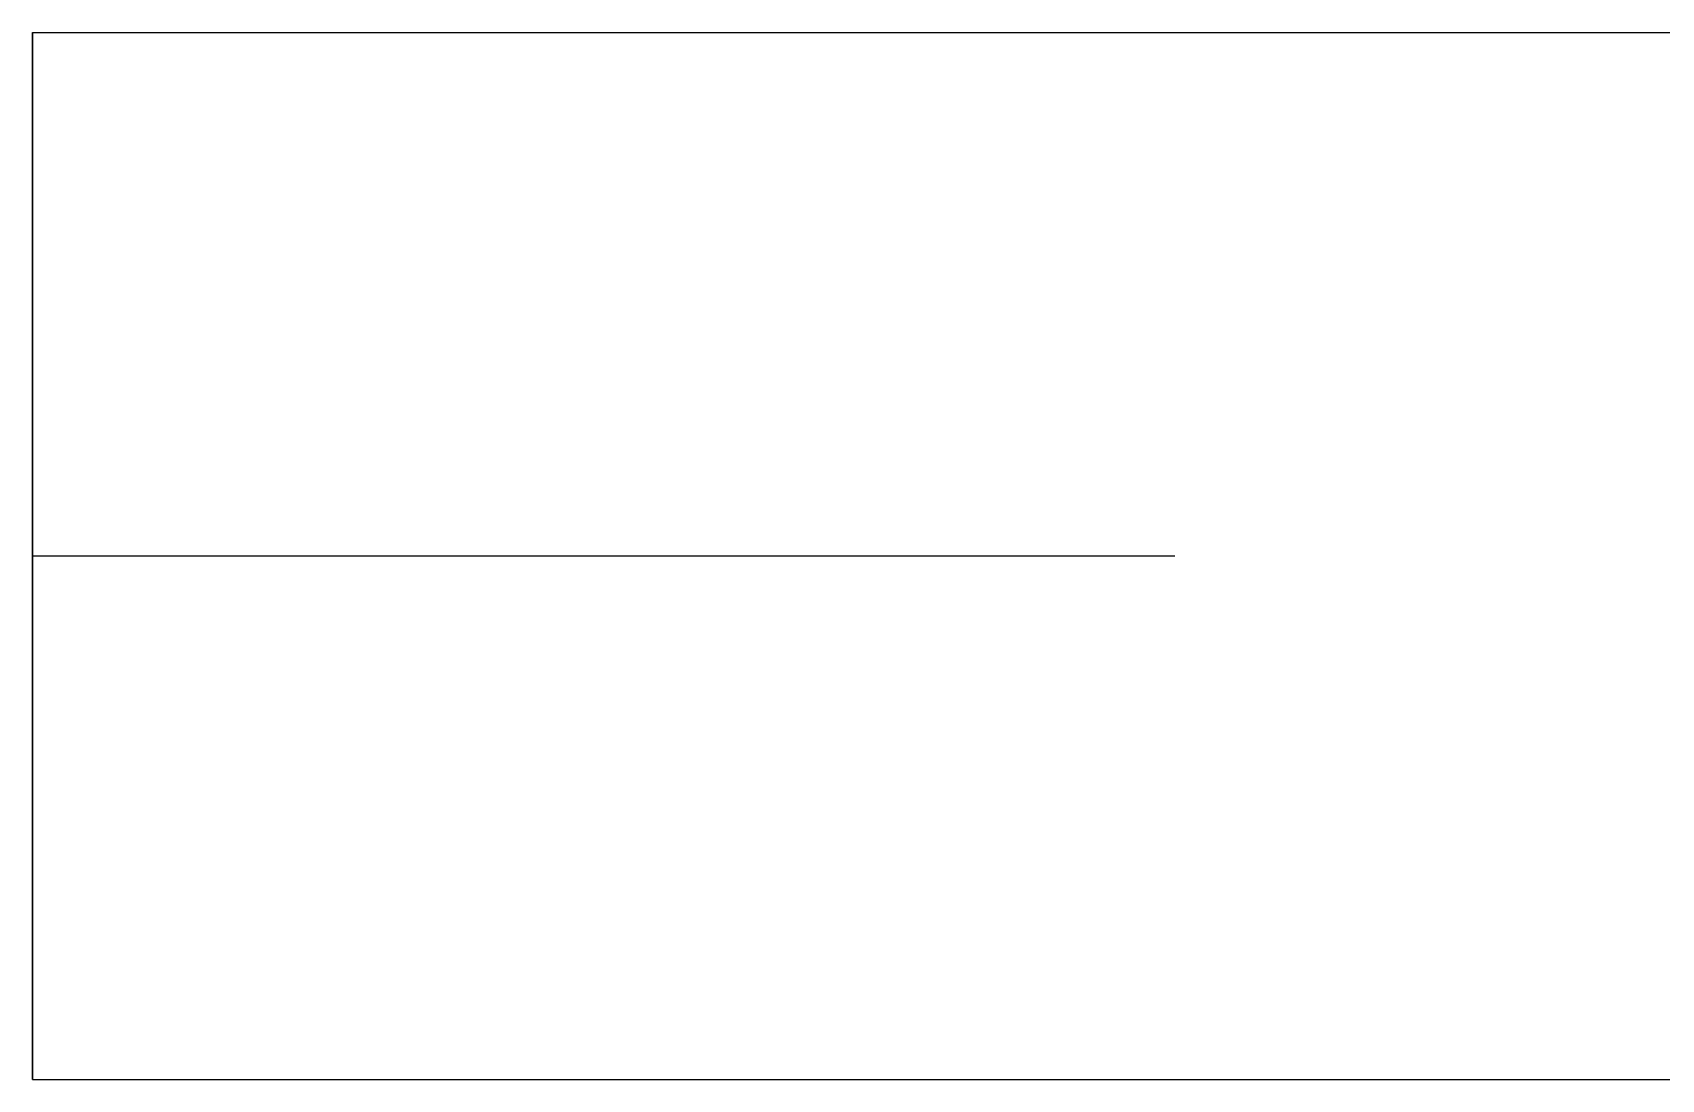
# Model space of a CAD drawing. Header units: millimetres. Extents: x 5 to 430, y 5 to 292.
# Drawn here: x 133.557 to 136.979, y 220.143 to 222.343 of the extents above; entities that cross this region are included whole.
import ezdxf

# ---------------------------------------------------------------- set-up
doc = ezdxf.new("R2010")
doc.units = ezdxf.units.MM
doc.linetypes.add('HIDDEN', pattern=[3.6, 2.4, -1.2])
doc.layers.add('HIDDEN', color=8, linetype='HIDDEN')
doc.layers.add('VISIBLE', color=7, linetype='CONTINUOUS')

msp = doc.modelspace()

# ---------------------------------------------------------------- linework, layer by layer
at = {"layer": 'HIDDEN'}
for p, q in [((133.556583, 222.343177), (133.556583, 221.243177)), ((133.556583, 222.343177), (133.556583, 221.243177)), ((133.556583, 222.343177), (133.556583, 221.243177)), ((133.556583, 222.343177), (133.556583, 221.243177)), ((133.556583, 222.343177), (133.556583, 221.243177)), ((133.556583, 222.343177), (133.556583, 221.243177)), ((133.556583, 222.343177), (133.556583, 221.243177)), ((133.556583, 222.343177), (133.556583, 221.243177)), ((133.556583, 222.343177), (133.556583, 221.243177)), ((133.556583, 222.343177), (133.556583, 221.243177)), ((133.556583, 222.343177), (133.556583, 221.243177)), ((133.556583, 222.343177), (133.556583, 221.243177)), ((133.556583, 222.343177), (133.556583, 221.243177)), ((133.556583, 222.343177), (133.556583, 221.243177)), ((133.556583, 222.343177), (133.556583, 221.243177)), ((133.556583, 222.343177), (133.556583, 221.243177)), ((133.556583, 222.343177), (133.556583, 221.243177)), ((133.556583, 222.343177), (133.556583, 221.243177)), ((133.556583, 222.343177), (133.556583, 221.243177)), ((133.556583, 222.343177), (133.556583, 221.243177)), ((133.556583, 222.343177), (133.556583, 221.243177)), ((133.556583, 222.343177), (133.556583, 221.243177)), ((133.556583, 222.343177), (133.556583, 221.243177)), ((133.556583, 222.343177), (133.556583, 221.243177)), ((133.556583, 222.343177), (133.556583, 221.243177)), ((133.556583, 222.343177), (133.556583, 221.243177)), ((133.556583, 222.343177), (133.556583, 221.243177)), ((133.556583, 222.343177), (133.556583, 221.243177)), ((133.556583, 222.343177), (133.556583, 221.243177)), ((133.556583, 222.343177), (133.556583, 221.243177)), ((133.556583, 222.343177), (133.556583, 221.243177)), ((133.556583, 222.343177), (133.556583, 221.243177)), ((133.556583, 222.343177), (133.556583, 221.243177)), ((133.556583, 222.343177), (133.556583, 221.243177)), ((133.556583, 222.343177), (133.556583, 221.243177)), ((133.556583, 222.343177), (133.556583, 221.243177)), ((133.556583, 222.343177), (133.556583, 221.243177)), ((133.556583, 222.343177), (133.556583, 221.243177)), ((133.556583, 222.343177), (133.556583, 221.243177)), ((133.556583, 222.343177), (133.556583, 221.243177)), ((133.556583, 222.343177), (133.556583, 221.243177)), ((133.556583, 222.343177), (133.556583, 221.243177)), ((133.556583, 222.343177), (133.556583, 221.243177)), ((133.556583, 222.343177), (133.556583, 221.243177)), ((133.556583, 222.343177), (133.556583, 221.243177)), ((133.556583, 222.343177), (133.556583, 221.243177)), ((133.556583, 222.343177), (133.556583, 221.243177)), ((133.556583, 222.343177), (133.556583, 221.243177)), ((133.556583, 222.343177), (133.556583, 221.243177)), ((133.556583, 222.343177), (133.556583, 221.243177)), ((133.556583, 222.343177), (133.556583, 221.243177)), ((133.556583, 222.343177), (133.556583, 221.243177)), ((133.556583, 222.343177), (133.556583, 221.243177)), ((133.556583, 222.343177), (133.556583, 221.243177)), ((133.556583, 222.343177), (133.556583, 221.243177)), ((133.556583, 222.343177), (133.556583, 221.243177)), ((133.556583, 222.343177), (133.556583, 221.243177)), ((133.556583, 222.343177), (133.556583, 221.243177)), ((133.556583, 222.343177), (133.556583, 221.243177)), ((133.556583, 222.343177), (133.556583, 221.243177)), ((133.556583, 222.343177), (133.556583, 221.243177)), ((133.556583, 222.343177), (133.556583, 221.243177)), ((133.556583, 222.343177), (133.556583, 221.243177)), ((133.556583, 222.343177), (133.556583, 221.243177)), ((133.556583, 222.343177), (133.556583, 221.243177)), ((133.556583, 222.343177), (133.556583, 221.243177)), ((133.556583, 222.343177), (133.556583, 221.243177)), ((133.556583, 222.343177), (133.556583, 221.243177)), ((133.556583, 222.343177), (133.556583, 221.243177)), ((133.556583, 222.343177), (133.556583, 221.243177)), ((133.556583, 222.343177), (133.556583, 221.243177)), ((133.556583, 222.343177), (133.556583, 221.243177)), ((133.556583, 222.343177), (133.556583, 221.243177)), ((133.556583, 222.343177), (133.556583, 221.243177)), ((133.556583, 222.343177), (133.556583, 221.243177)), ((133.556583, 222.343177), (133.556583, 221.243177)), ((133.556583, 222.343177), (133.556583, 221.243177)), ((133.556583, 222.343177), (133.556583, 221.243177)), ((133.556583, 222.343177), (133.556583, 221.243177)), ((133.556583, 222.343177), (133.556583, 221.243177)), ((133.556583, 222.343177), (133.556583, 221.243177)), ((133.556583, 222.343177), (133.556583, 221.243177)), ((133.556583, 222.343177), (133.556583, 221.243177)), ((133.556583, 222.343177), (133.556583, 221.243177)), ((133.556583, 222.343177), (133.556583, 221.243177)), ((133.556583, 222.343177), (133.556583, 221.243177)), ((133.556583, 222.343177), (133.556583, 221.243177)), ((133.556583, 222.343177), (133.556583, 221.243177)), ((133.556583, 222.343177), (133.556583, 221.243177)), ((133.556583, 222.343177), (133.556583, 221.243177)), ((133.556583, 222.343177), (133.556583, 221.243177)), ((133.556583, 222.343177), (133.556583, 221.243177)), ((133.556583, 222.343177), (133.556583, 221.243177)), ((133.556583, 222.343177), (133.556583, 221.243177)), ((133.556583, 222.343177), (133.556583, 221.243177)), ((133.556583, 222.343177), (133.556583, 221.243177)), ((133.556583, 222.343177), (133.556583, 221.243177)), ((133.556583, 222.343177), (133.556583, 221.243177)), ((133.556583, 222.343177), (133.556583, 221.243177)), ((133.556583, 222.343177), (133.556583, 221.243177)), ((133.556583, 222.343177), (133.556583, 221.243177)), ((133.556583, 222.343177), (133.556583, 221.243177)), ((133.556583, 222.343177), (133.556583, 221.243177)), ((133.556583, 222.343177), (133.556583, 221.243177)), ((133.556583, 222.343177), (133.556583, 221.243177)), ((133.556583, 222.343177), (133.556583, 221.243177)), ((133.556583, 222.343177), (133.556583, 221.243177)), ((133.556583, 222.343177), (133.556583, 221.243177)), ((133.556583, 222.343177), (133.556583, 221.243177)), ((133.556583, 222.343177), (133.556583, 221.243177)), ((133.556583, 222.343177), (133.556583, 221.243177)), ((133.556583, 222.343177), (133.556583, 221.243177)), ((133.556583, 222.343177), (133.556583, 221.243177)), ((133.556583, 222.343177), (133.556583, 221.243177)), ((133.556583, 222.343177), (133.556583, 221.243177)), ((133.556583, 222.343177), (133.556583, 221.243177)), ((133.556583, 222.343177), (133.556583, 221.243177)), ((133.556583, 222.343177), (133.556583, 221.243177)), ((133.556583, 222.343177), (133.556583, 221.243177)), ((133.556583, 222.343177), (133.556583, 221.243177)), ((133.556583, 222.343177), (133.556583, 221.243177)), ((133.556583, 222.343177), (133.556583, 221.243177)), ((133.556583, 222.343177), (133.556583, 221.243177)), ((133.556583, 222.343177), (133.556583, 221.243177)), ((133.556583, 222.343177), (133.556583, 221.243177)), ((133.556583, 222.343177), (133.556583, 221.243177)), ((133.556583, 222.343177), (133.556583, 221.243177)), ((133.556583, 222.343177), (133.556583, 221.243177)), ((133.556583, 222.343177), (133.556583, 221.243177)), ((133.556583, 222.343177), (133.556583, 221.243177)), ((133.556583, 222.343177), (133.556583, 221.243177)), ((133.556583, 222.343177), (133.556583, 221.243177)), ((133.556583, 222.343177), (133.556583, 221.243177)), ((133.556583, 222.343177), (133.556583, 221.243177)), ((133.556583, 222.343177), (133.556583, 221.243177)), ((133.556583, 222.343177), (133.556583, 221.243177)), ((133.556583, 222.343177), (133.556583, 221.243177)), ((133.556583, 222.343177), (133.556583, 221.243177)), ((133.556583, 222.343177), (133.556583, 221.243177)), ((133.556583, 222.343177), (133.556583, 221.243177)), ((133.556583, 222.343177), (133.556583, 221.243177)), ((133.556583, 222.343177), (133.556583, 221.243177)), ((133.556583, 222.343177), (133.556583, 221.243177)), ((133.556583, 222.343177), (133.556583, 221.243177)), ((133.556583, 221.243177), (133.556583, 220.143177)), ((133.556583, 221.243177), (140.356583, 221.243177)), ((133.556583, 221.243177), (133.556583, 220.143177)), ((133.556583, 221.243177), (140.356583, 221.243177)), ((133.556583, 221.243177), (133.556583, 220.143177)), ((133.556583, 221.243177), (140.356583, 221.243177)), ((133.556583, 221.243177), (133.556583, 220.143177)), ((133.556583, 221.243177), (140.356583, 221.243177)), ((133.556583, 221.243177), (133.556583, 220.143177)), ((133.556583, 221.243177), (140.356583, 221.243177)), ((133.556583, 221.243177), (133.556583, 220.143177)), ((133.556583, 221.243177), (140.356583, 221.243177)), ((133.556583, 221.243177), (133.556583, 220.143177)), ((133.556583, 221.243177), (140.356583, 221.243177)), ((133.556583, 221.243177), (133.556583, 220.143177)), ((133.556583, 221.243177), (140.356583, 221.243177)), ((133.556583, 221.243177), (133.556583, 220.143177)), ((133.556583, 221.243177), (140.356583, 221.243177)), ((133.556583, 221.243177), (133.556583, 220.143177)), ((133.556583, 221.243177), (140.356583, 221.243177)), ((133.556583, 221.243177), (133.556583, 220.143177)), ((133.556583, 221.243177), (140.356583, 221.243177)), ((133.556583, 221.243177), (133.556583, 220.143177)), ((133.556583, 221.243177), (140.356583, 221.243177)), ((133.556583, 221.243177), (133.556583, 220.143177)), ((133.556583, 221.243177), (140.356583, 221.243177)), ((133.556583, 221.243177), (133.556583, 220.143177)), ((133.556583, 221.243177), (140.356583, 221.243177)), ((133.556583, 221.243177), (133.556583, 220.143177)), ((133.556583, 221.243177), (140.356583, 221.243177)), ((133.556583, 221.243177), (133.556583, 220.143177)), ((133.556583, 221.243177), (140.356583, 221.243177)), ((133.556583, 221.243177), (133.556583, 220.143177)), ((133.556583, 221.243177), (140.356583, 221.243177)), ((133.556583, 221.243177), (133.556583, 220.143177)), ((133.556583, 221.243177), (140.356583, 221.243177)), ((133.556583, 221.243177), (133.556583, 220.143177)), ((133.556583, 221.243177), (140.356583, 221.243177)), ((133.556583, 221.243177), (133.556583, 220.143177)), ((133.556583, 221.243177), (140.356583, 221.243177)), ((133.556583, 221.243177), (133.556583, 220.143177)), ((133.556583, 221.243177), (140.356583, 221.243177)), ((133.556583, 221.243177), (133.556583, 220.143177)), ((133.556583, 221.243177), (140.356583, 221.243177)), ((133.556583, 221.243177), (133.556583, 220.143177)), ((133.556583, 221.243177), (140.356583, 221.243177)), ((133.556583, 221.243177), (133.556583, 220.143177)), ((133.556583, 221.243177), (140.356583, 221.243177)), ((133.556583, 221.243177), (133.556583, 220.143177)), ((133.556583, 221.243177), (140.356583, 221.243177)), ((133.556583, 221.243177), (133.556583, 220.143177)), ((133.556583, 221.243177), (140.356583, 221.243177)), ((133.556583, 221.243177), (133.556583, 220.143177)), ((133.556583, 221.243177), (140.356583, 221.243177)), ((133.556583, 221.243177), (133.556583, 220.143177)), ((133.556583, 221.243177), (140.356583, 221.243177)), ((133.556583, 221.243177), (133.556583, 220.143177)), ((133.556583, 221.243177), (140.356583, 221.243177)), ((133.556583, 221.243177), (133.556583, 220.143177)), ((133.556583, 221.243177), (140.356583, 221.243177)), ((133.556583, 221.243177), (133.556583, 220.143177)), ((133.556583, 221.243177), (140.356583, 221.243177)), ((133.556583, 221.243177), (133.556583, 220.143177)), ((133.556583, 221.243177), (140.356583, 221.243177)), ((133.556583, 221.243177), (133.556583, 220.143177)), ((133.556583, 221.243177), (140.356583, 221.243177)), ((133.556583, 221.243177), (133.556583, 220.143177)), ((133.556583, 221.243177), (140.356583, 221.243177)), ((133.556583, 221.243177), (133.556583, 220.143177)), ((133.556583, 221.243177), (140.356583, 221.243177)), ((133.556583, 221.243177), (133.556583, 220.143177)), ((133.556583, 221.243177), (140.356583, 221.243177)), ((133.556583, 221.243177), (133.556583, 220.143177)), ((133.556583, 221.243177), (140.356583, 221.243177)), ((133.556583, 221.243177), (133.556583, 220.143177)), ((133.556583, 221.243177), (140.356583, 221.243177)), ((133.556583, 221.243177), (133.556583, 220.143177)), ((133.556583, 221.243177), (140.356583, 221.243177)), ((133.556583, 221.243177), (133.556583, 220.143177)), ((133.556583, 221.243177), (140.356583, 221.243177)), ((133.556583, 221.243177), (133.556583, 220.143177)), ((133.556583, 221.243177), (140.356583, 221.243177)), ((133.556583, 221.243177), (133.556583, 220.143177)), ((133.556583, 221.243177), (140.356583, 221.243177)), ((133.556583, 221.243177), (133.556583, 220.143177)), ((133.556583, 221.243177), (140.356583, 221.243177)), ((133.556583, 221.243177), (133.556583, 220.143177)), ((133.556583, 221.243177), (140.356583, 221.243177)), ((133.556583, 221.243177), (133.556583, 220.143177)), ((133.556583, 221.243177), (140.356583, 221.243177)), ((133.556583, 221.243177), (133.556583, 220.143177)), ((133.556583, 221.243177), (140.356583, 221.243177)), ((133.556583, 221.243177), (133.556583, 220.143177)), ((133.556583, 221.243177), (140.356583, 221.243177)), ((133.556583, 221.243177), (133.556583, 220.143177)), ((133.556583, 221.243177), (140.356583, 221.243177)), ((133.556583, 221.243177), (133.556583, 220.143177)), ((133.556583, 221.243177), (140.356583, 221.243177)), ((133.556583, 221.243177), (133.556583, 220.143177)), ((133.556583, 221.243177), (140.356583, 221.243177)), ((133.556583, 221.243177), (133.556583, 220.143177)), ((133.556583, 221.243177), (140.356583, 221.243177)), ((133.556583, 221.243177), (133.556583, 220.143177)), ((133.556583, 221.243177), (140.356583, 221.243177)), ((133.556583, 221.243177), (133.556583, 220.143177)), ((133.556583, 221.243177), (140.356583, 221.243177)), ((133.556583, 221.243177), (133.556583, 220.143177)), ((133.556583, 221.243177), (140.356583, 221.243177)), ((133.556583, 221.243177), (133.556583, 220.143177)), ((133.556583, 221.243177), (140.356583, 221.243177)), ((133.556583, 221.243177), (133.556583, 220.143177)), ((133.556583, 221.243177), (140.356583, 221.243177)), ((133.556583, 221.243177), (133.556583, 220.143177)), ((133.556583, 221.243177), (140.356583, 221.243177)), ((133.556583, 221.243177), (133.556583, 220.143177)), ((133.556583, 221.243177), (140.356583, 221.243177)), ((133.556583, 221.243177), (133.556583, 220.143177)), ((133.556583, 221.243177), (140.356583, 221.243177)), ((133.556583, 221.243177), (133.556583, 220.143177)), ((133.556583, 221.243177), (140.356583, 221.243177)), ((133.556583, 221.243177), (133.556583, 220.143177)), ((133.556583, 221.243177), (140.356583, 221.243177)), ((133.556583, 221.243177), (133.556583, 220.143177)), ((133.556583, 221.243177), (140.356583, 221.243177)), ((133.556583, 221.243177), (133.556583, 220.143177)), ((133.556583, 221.243177), (140.356583, 221.243177)), ((133.556583, 221.243177), (133.556583, 220.143177)), ((133.556583, 221.243177), (140.356583, 221.243177)), ((133.556583, 221.243177), (133.556583, 220.143177)), ((133.556583, 221.243177), (140.356583, 221.243177)), ((133.556583, 221.243177), (133.556583, 220.143177)), ((133.556583, 221.243177), (140.356583, 221.243177)), ((133.556583, 221.243177), (133.556583, 220.143177)), ((133.556583, 221.243177), (140.356583, 221.243177)), ((133.556583, 221.243177), (133.556583, 220.143177)), ((133.556583, 221.243177), (140.356583, 221.243177)), ((133.556583, 221.243177), (133.556583, 220.143177)), ((133.556583, 221.243177), (140.356583, 221.243177)), ((133.556583, 221.243177), (133.556583, 220.143177)), ((133.556583, 221.243177), (140.356583, 221.243177)), ((133.556583, 221.243177), (133.556583, 220.143177)), ((133.556583, 221.243177), (140.356583, 221.243177)), ((133.556583, 221.243177), (133.556583, 220.143177)), ((133.556583, 221.243177), (140.356583, 221.243177)), ((133.556583, 221.243177), (133.556583, 220.143177)), ((133.556583, 221.243177), (140.356583, 221.243177)), ((133.556583, 221.243177), (133.556583, 220.143177)), ((133.556583, 221.243177), (140.356583, 221.243177)), ((133.556583, 221.243177), (133.556583, 220.143177)), ((133.556583, 221.243177), (140.356583, 221.243177)), ((133.556583, 221.243177), (133.556583, 220.143177)), ((133.556583, 221.243177), (140.356583, 221.243177)), ((133.556583, 221.243177), (133.556583, 220.143177)), ((133.556583, 221.243177), (140.356583, 221.243177)), ((133.556583, 221.243177), (133.556583, 220.143177)), ((133.556583, 221.243177), (140.356583, 221.243177)), ((133.556583, 221.243177), (133.556583, 220.143177)), ((133.556583, 221.243177), (140.356583, 221.243177)), ((133.556583, 221.243177), (133.556583, 220.143177)), ((133.556583, 221.243177), (140.356583, 221.243177)), ((133.556583, 221.243177), (133.556583, 220.143177)), ((133.556583, 221.243177), (140.356583, 221.243177)), ((133.556583, 221.243177), (133.556583, 220.143177)), ((133.556583, 221.243177), (140.356583, 221.243177)), ((133.556583, 221.243177), (133.556583, 220.143177)), ((133.556583, 221.243177), (140.356583, 221.243177)), ((133.556583, 221.243177), (133.556583, 220.143177)), ((133.556583, 221.243177), (140.356583, 221.243177)), ((133.556583, 221.243177), (133.556583, 220.143177)), ((133.556583, 221.243177), (140.356583, 221.243177)), ((133.556583, 221.243177), (133.556583, 220.143177)), ((133.556583, 221.243177), (140.356583, 221.243177)), ((133.556583, 221.243177), (133.556583, 220.143177)), ((133.556583, 221.243177), (140.356583, 221.243177)), ((133.556583, 221.243177), (133.556583, 220.143177)), ((133.556583, 221.243177), (140.356583, 221.243177)), ((133.556583, 221.243177), (133.556583, 220.143177)), ((133.556583, 221.243177), (140.356583, 221.243177)), ((133.556583, 221.243177), (133.556583, 220.143177)), ((133.556583, 221.243177), (140.356583, 221.243177)), ((133.556583, 221.243177), (133.556583, 220.143177)), ((133.556583, 221.243177), (140.356583, 221.243177)), ((133.556583, 221.243177), (133.556583, 220.143177)), ((133.556583, 221.243177), (140.356583, 221.243177)), ((133.556583, 221.243177), (133.556583, 220.143177)), ((133.556583, 221.243177), (140.356583, 221.243177)), ((133.556583, 221.243177), (133.556583, 220.143177)), ((133.556583, 221.243177), (140.356583, 221.243177)), ((133.556583, 221.243177), (133.556583, 220.143177)), ((133.556583, 221.243177), (140.356583, 221.243177)), ((133.556583, 221.243177), (133.556583, 220.143177)), ((133.556583, 221.243177), (140.356583, 221.243177)), ((133.556583, 221.243177), (133.556583, 220.143177)), ((133.556583, 221.243177), (140.356583, 221.243177)), ((133.556583, 221.243177), (133.556583, 220.143177)), ((133.556583, 221.243177), (140.356583, 221.243177)), ((133.556583, 221.243177), (133.556583, 220.143177)), ((133.556583, 221.243177), (140.356583, 221.243177)), ((133.556583, 221.243177), (133.556583, 220.143177)), ((133.556583, 221.243177), (140.356583, 221.243177)), ((133.556583, 221.243177), (133.556583, 220.143177)), ((133.556583, 221.243177), (140.356583, 221.243177)), ((133.556583, 221.243177), (133.556583, 220.143177)), ((133.556583, 221.243177), (140.356583, 221.243177)), ((133.556583, 221.243177), (133.556583, 220.143177)), ((133.556583, 221.243177), (140.356583, 221.243177)), ((133.556583, 221.243177), (133.556583, 220.143177)), ((133.556583, 221.243177), (140.356583, 221.243177)), ((133.556583, 221.243177), (133.556583, 220.143177)), ((133.556583, 221.243177), (140.356583, 221.243177)), ((133.556583, 221.243177), (133.556583, 220.143177)), ((133.556583, 221.243177), (140.356583, 221.243177)), ((133.556583, 221.243177), (133.556583, 220.143177)), ((133.556583, 221.243177), (140.356583, 221.243177)), ((133.556583, 221.243177), (133.556583, 220.143177)), ((133.556583, 221.243177), (140.356583, 221.243177)), ((133.556583, 221.243177), (133.556583, 220.143177)), ((133.556583, 221.243177), (140.356583, 221.243177)), ((133.556583, 221.243177), (133.556583, 220.143177)), ((133.556583, 221.243177), (140.356583, 221.243177)), ((133.556583, 221.243177), (133.556583, 220.143177)), ((133.556583, 221.243177), (140.356583, 221.243177)), ((133.556583, 221.243177), (133.556583, 220.143177)), ((133.556583, 221.243177), (140.356583, 221.243177)), ((133.556583, 221.243177), (133.556583, 220.143177)), ((133.556583, 221.243177), (140.356583, 221.243177)), ((133.556583, 221.243177), (133.556583, 220.143177)), ((133.556583, 221.243177), (140.356583, 221.243177)), ((133.556583, 221.243177), (133.556583, 220.143177)), ((133.556583, 221.243177), (140.356583, 221.243177)), ((133.556583, 221.243177), (133.556583, 220.143177)), ((133.556583, 221.243177), (140.356583, 221.243177)), ((133.556583, 221.243177), (133.556583, 220.143177)), ((133.556583, 221.243177), (140.356583, 221.243177)), ((133.556583, 221.243177), (133.556583, 220.143177)), ((133.556583, 221.243177), (140.356583, 221.243177)), ((133.556583, 221.243177), (133.556583, 220.143177)), ((133.556583, 221.243177), (140.356583, 221.243177)), ((133.556583, 221.243177), (133.556583, 220.143177)), ((133.556583, 221.243177), (140.356583, 221.243177)), ((133.556583, 221.243177), (133.556583, 220.143177)), ((133.556583, 221.243177), (140.356583, 221.243177)), ((133.556583, 221.243177), (133.556583, 220.143177)), ((133.556583, 221.243177), (140.356583, 221.243177)), ((133.556583, 221.243177), (133.556583, 220.143177)), ((133.556583, 221.243177), (140.356583, 221.243177)), ((133.556583, 221.243177), (133.556583, 220.143177)), ((133.556583, 221.243177), (140.356583, 221.243177)), ((133.556583, 221.243177), (133.556583, 220.143177)), ((133.556583, 221.243177), (140.356583, 221.243177)), ((133.556583, 221.243177), (133.556583, 220.143177)), ((133.556583, 221.243177), (140.356583, 221.243177)), ((133.556583, 221.243177), (133.556583, 220.143177)), ((133.556583, 221.243177), (140.356583, 221.243177)), ((133.556583, 221.243177), (133.556583, 220.143177)), ((133.556583, 221.243177), (140.356583, 221.243177)), ((133.556583, 221.243177), (133.556583, 220.143177)), ((133.556583, 221.243177), (140.356583, 221.243177)), ((133.556583, 221.243177), (133.556583, 220.143177)), ((133.556583, 221.243177), (140.356583, 221.243177)), ((133.556583, 221.243177), (133.556583, 220.143177)), ((133.556583, 221.243177), (140.356583, 221.243177)), ((133.556583, 221.243177), (133.556583, 220.143177)), ((133.556583, 221.243177), (140.356583, 221.243177)), ((133.556583, 221.243177), (133.556583, 220.143177)), ((133.556583, 221.243177), (140.356583, 221.243177)), ((133.556583, 221.243177), (133.556583, 220.143177)), ((133.556583, 221.243177), (140.356583, 221.243177)), ((133.556583, 221.243177), (133.556583, 220.143177)), ((133.556583, 221.243177), (140.356583, 221.243177)), ((133.556583, 221.243177), (133.556583, 220.143177)), ((133.556583, 221.243177), (140.356583, 221.243177)), ((133.556583, 221.243177), (133.556583, 220.143177)), ((133.556583, 221.243177), (140.356583, 221.243177)), ((133.556583, 221.243177), (133.556583, 220.143177)), ((133.556583, 221.243177), (140.356583, 221.243177)), ((133.556583, 221.243177), (133.556583, 220.143177)), ((133.556583, 221.243177), (140.356583, 221.243177)), ((133.556583, 221.243177), (133.556583, 220.143177)), ((133.556583, 221.243177), (140.356583, 221.243177)), ((133.556583, 221.243177), (133.556583, 220.143177)), ((133.556583, 221.243177), (140.356583, 221.243177)), ((133.556583, 221.243177), (133.556583, 220.143177)), ((133.556583, 221.243177), (140.356583, 221.243177)), ((133.556583, 221.243177), (133.556583, 220.143177)), ((133.556583, 221.243177), (140.356583, 221.243177)), ((133.556583, 221.243177), (133.556583, 220.143177)), ((133.556583, 221.243177), (140.356583, 221.243177))]:
    msp.add_line(p, q, dxfattribs=at)
at = {"layer": 'VISIBLE'}
for p, q in [((133.556583, 220.143177), (133.556583, 222.343177)), ((133.556583, 220.143177), (133.556583, 222.343177)), ((133.556583, 220.143177), (133.556583, 222.343177)), ((133.556583, 220.143177), (133.556583, 222.343177)), ((133.556583, 220.143177), (133.556583, 222.343177)), ((133.556583, 220.143177), (133.556583, 222.343177)), ((133.556583, 220.143177), (133.556583, 222.343177)), ((133.556583, 220.143177), (133.556583, 222.343177)), ((133.556583, 220.143177), (133.556583, 222.343177)), ((133.556583, 220.143177), (133.556583, 222.343177)), ((133.556583, 220.143177), (133.556583, 222.343177)), ((133.556583, 220.143177), (133.556583, 222.343177)), ((133.556583, 220.143177), (133.556583, 222.343177)), ((133.556583, 220.143177), (133.556583, 222.343177)), ((133.556583, 220.143177), (133.556583, 222.343177)), ((133.556583, 220.143177), (133.556583, 222.343177)), ((133.556583, 220.143177), (133.556583, 222.343177)), ((133.556583, 220.143177), (133.556583, 222.343177)), ((133.556583, 220.143177), (133.556583, 222.343177)), ((133.556583, 220.143177), (133.556583, 222.343177)), ((133.556583, 220.143177), (133.556583, 222.343177)), ((133.556583, 220.143177), (133.556583, 222.343177)), ((133.556583, 220.143177), (133.556583, 222.343177)), ((133.556583, 220.143177), (133.556583, 222.343177)), ((133.556583, 220.143177), (133.556583, 222.343177)), ((133.556583, 220.143177), (133.556583, 222.343177)), ((133.556583, 220.143177), (133.556583, 222.343177)), ((133.556583, 220.143177), (133.556583, 222.343177)), ((133.556583, 220.143177), (133.556583, 222.343177)), ((133.556583, 220.143177), (133.556583, 222.343177)), ((133.556583, 220.143177), (133.556583, 222.343177)), ((133.556583, 220.143177), (133.556583, 222.343177)), ((133.556583, 220.143177), (133.556583, 222.343177)), ((133.556583, 220.143177), (133.556583, 222.343177)), ((133.556583, 220.143177), (133.556583, 222.343177)), ((133.556583, 220.143177), (133.556583, 222.343177)), ((133.556583, 220.143177), (133.556583, 222.343177)), ((133.556583, 220.143177), (133.556583, 222.343177)), ((133.556583, 220.143177), (133.556583, 222.343177)), ((133.556583, 220.143177), (133.556583, 222.343177)), ((133.556583, 220.143177), (133.556583, 222.343177)), ((133.556583, 220.143177), (133.556583, 222.343177)), ((133.556583, 220.143177), (133.556583, 222.343177)), ((133.556583, 220.143177), (133.556583, 222.343177)), ((133.556583, 220.143177), (133.556583, 222.343177)), ((133.556583, 220.143177), (133.556583, 222.343177)), ((133.556583, 220.143177), (133.556583, 222.343177)), ((133.556583, 220.143177), (133.556583, 222.343177)), ((133.556583, 220.143177), (133.556583, 222.343177)), ((133.556583, 220.143177), (133.556583, 222.343177)), ((133.556583, 220.143177), (133.556583, 222.343177)), ((133.556583, 220.143177), (133.556583, 222.343177)), ((133.556583, 220.143177), (133.556583, 222.343177)), ((133.556583, 220.143177), (133.556583, 222.343177)), ((133.556583, 220.143177), (133.556583, 222.343177)), ((133.556583, 220.143177), (133.556583, 222.343177)), ((133.556583, 220.143177), (133.556583, 222.343177)), ((133.556583, 220.143177), (133.556583, 222.343177)), ((133.556583, 220.143177), (133.556583, 222.343177)), ((133.556583, 220.143177), (133.556583, 222.343177)), ((133.556583, 220.143177), (133.556583, 222.343177)), ((133.556583, 220.143177), (133.556583, 222.343177)), ((133.556583, 220.143177), (133.556583, 222.343177)), ((133.556583, 220.143177), (133.556583, 222.343177)), ((133.556583, 220.143177), (133.556583, 222.343177)), ((133.556583, 220.143177), (133.556583, 222.343177)), ((133.556583, 220.143177), (133.556583, 222.343177)), ((133.556583, 220.143177), (133.556583, 222.343177)), ((133.556583, 220.143177), (133.556583, 222.343177)), ((133.556583, 220.143177), (133.556583, 222.343177)), ((133.556583, 220.143177), (133.556583, 222.343177)), ((133.556583, 220.143177), (133.556583, 222.343177)), ((133.556583, 220.143177), (133.556583, 222.343177)), ((133.556583, 220.143177), (133.556583, 222.343177)), ((133.556583, 220.143177), (133.556583, 222.343177)), ((133.556583, 220.143177), (133.556583, 222.343177)), ((133.556583, 220.143177), (133.556583, 222.343177)), ((133.556583, 220.143177), (133.556583, 222.343177)), ((133.556583, 220.143177), (133.556583, 222.343177)), ((133.556583, 220.143177), (133.556583, 222.343177)), ((133.556583, 220.143177), (133.556583, 222.343177)), ((133.556583, 220.143177), (133.556583, 222.343177)), ((133.556583, 220.143177), (133.556583, 222.343177)), ((133.556583, 220.143177), (133.556583, 222.343177)), ((133.556583, 220.143177), (133.556583, 222.343177)), ((133.556583, 220.143177), (133.556583, 222.343177)), ((133.556583, 220.143177), (133.556583, 222.343177)), ((133.556583, 220.143177), (133.556583, 222.343177)), ((133.556583, 220.143177), (133.556583, 222.343177)), ((133.556583, 220.143177), (133.556583, 222.343177)), ((133.556583, 220.143177), (133.556583, 222.343177)), ((133.556583, 220.143177), (133.556583, 222.343177)), ((133.556583, 220.143177), (133.556583, 222.343177)), ((133.556583, 220.143177), (133.556583, 222.343177)), ((133.556583, 220.143177), (133.556583, 222.343177)), ((133.556583, 220.143177), (133.556583, 222.343177)), ((133.556583, 220.143177), (133.556583, 222.343177)), ((133.556583, 220.143177), (133.556583, 222.343177)), ((133.556583, 220.143177), (133.556583, 222.343177)), ((133.556583, 220.143177), (133.556583, 222.343177)), ((133.556583, 220.143177), (133.556583, 222.343177)), ((133.556583, 220.143177), (133.556583, 222.343177)), ((133.556583, 220.143177), (133.556583, 222.343177)), ((133.556583, 220.143177), (133.556583, 222.343177)), ((133.556583, 220.143177), (133.556583, 222.343177)), ((133.556583, 220.143177), (133.556583, 222.343177)), ((133.556583, 220.143177), (133.556583, 222.343177)), ((133.556583, 220.143177), (133.556583, 222.343177)), ((133.556583, 220.143177), (133.556583, 222.343177)), ((133.556583, 220.143177), (133.556583, 222.343177)), ((133.556583, 220.143177), (133.556583, 222.343177)), ((133.556583, 220.143177), (133.556583, 222.343177)), ((133.556583, 220.143177), (133.556583, 222.343177)), ((133.556583, 220.143177), (133.556583, 222.343177)), ((133.556583, 220.143177), (133.556583, 222.343177)), ((133.556583, 220.143177), (133.556583, 222.343177)), ((133.556583, 220.143177), (133.556583, 222.343177)), ((133.556583, 220.143177), (133.556583, 222.343177)), ((133.556583, 220.143177), (133.556583, 222.343177)), ((133.556583, 220.143177), (133.556583, 222.343177)), ((133.556583, 220.143177), (133.556583, 222.343177)), ((133.556583, 220.143177), (133.556583, 222.343177)), ((133.556583, 220.143177), (133.556583, 222.343177)), ((133.556583, 220.143177), (133.556583, 222.343177)), ((133.556583, 220.143177), (133.556583, 222.343177)), ((133.556583, 220.143177), (133.556583, 222.343177)), ((133.556583, 220.143177), (133.556583, 222.343177)), ((133.556583, 220.143177), (133.556583, 222.343177)), ((133.556583, 220.143177), (133.556583, 222.343177)), ((133.556583, 220.143177), (133.556583, 222.343177)), ((133.556583, 220.143177), (133.556583, 222.343177)), ((133.556583, 220.143177), (133.556583, 222.343177)), ((133.556583, 220.143177), (133.556583, 222.343177)), ((133.556583, 220.143177), (133.556583, 222.343177)), ((133.556583, 220.143177), (133.556583, 222.343177)), ((133.556583, 220.143177), (133.556583, 222.343177)), ((133.556583, 220.143177), (133.556583, 222.343177)), ((133.556583, 220.143177), (133.556583, 222.343177)), ((133.556583, 220.143177), (133.556583, 222.343177)), ((133.556583, 220.143177), (133.556583, 222.343177)), ((133.556583, 220.143177), (133.556583, 222.343177)), ((133.556583, 220.143177), (133.556583, 222.343177)), ((133.556583, 220.143177), (133.556583, 222.343177)), ((133.556583, 220.143177), (133.556583, 222.343177)), ((133.556583, 222.343177), (140.356583, 222.343177)), ((133.556583, 222.343177), (140.356583, 222.343177)), ((133.556583, 222.343177), (140.356583, 222.343177)), ((133.556583, 222.343177), (140.356583, 222.343177)), ((133.556583, 222.343177), (140.356583, 222.343177)), ((133.556583, 222.343177), (140.356583, 222.343177)), ((133.556583, 222.343177), (140.356583, 222.343177)), ((133.556583, 222.343177), (140.356583, 222.343177)), ((133.556583, 222.343177), (140.356583, 222.343177)), ((133.556583, 222.343177), (140.356583, 222.343177)), ((133.556583, 222.343177), (140.356583, 222.343177)), ((133.556583, 222.343177), (140.356583, 222.343177)), ((133.556583, 222.343177), (140.356583, 222.343177)), ((133.556583, 222.343177), (140.356583, 222.343177)), ((133.556583, 222.343177), (140.356583, 222.343177)), ((133.556583, 222.343177), (140.356583, 222.343177)), ((133.556583, 222.343177), (140.356583, 222.343177)), ((133.556583, 222.343177), (140.356583, 222.343177)), ((133.556583, 222.343177), (140.356583, 222.343177)), ((133.556583, 222.343177), (140.356583, 222.343177)), ((133.556583, 222.343177), (140.356583, 222.343177)), ((133.556583, 222.343177), (140.356583, 222.343177)), ((133.556583, 222.343177), (140.356583, 222.343177)), ((133.556583, 222.343177), (140.356583, 222.343177)), ((133.556583, 222.343177), (140.356583, 222.343177)), ((133.556583, 222.343177), (140.356583, 222.343177)), ((133.556583, 222.343177), (140.356583, 222.343177)), ((133.556583, 222.343177), (140.356583, 222.343177)), ((133.556583, 222.343177), (140.356583, 222.343177)), ((133.556583, 222.343177), (140.356583, 222.343177)), ((133.556583, 222.343177), (140.356583, 222.343177)), ((133.556583, 222.343177), (140.356583, 222.343177)), ((133.556583, 222.343177), (140.356583, 222.343177)), ((133.556583, 222.343177), (140.356583, 222.343177)), ((133.556583, 222.343177), (140.356583, 222.343177)), ((133.556583, 222.343177), (140.356583, 222.343177)), ((133.556583, 222.343177), (140.356583, 222.343177)), ((133.556583, 222.343177), (140.356583, 222.343177)), ((133.556583, 222.343177), (140.356583, 222.343177)), ((133.556583, 222.343177), (140.356583, 222.343177)), ((133.556583, 222.343177), (140.356583, 222.343177)), ((133.556583, 222.343177), (140.356583, 222.343177)), ((133.556583, 222.343177), (140.356583, 222.343177)), ((133.556583, 222.343177), (140.356583, 222.343177)), ((133.556583, 222.343177), (140.356583, 222.343177)), ((133.556583, 222.343177), (140.356583, 222.343177)), ((133.556583, 222.343177), (140.356583, 222.343177)), ((133.556583, 222.343177), (140.356583, 222.343177)), ((133.556583, 222.343177), (140.356583, 222.343177)), ((133.556583, 222.343177), (140.356583, 222.343177)), ((133.556583, 222.343177), (140.356583, 222.343177)), ((133.556583, 222.343177), (140.356583, 222.343177)), ((133.556583, 222.343177), (140.356583, 222.343177)), ((133.556583, 222.343177), (140.356583, 222.343177)), ((133.556583, 222.343177), (140.356583, 222.343177)), ((133.556583, 222.343177), (140.356583, 222.343177)), ((133.556583, 222.343177), (140.356583, 222.343177)), ((133.556583, 222.343177), (140.356583, 222.343177)), ((133.556583, 222.343177), (140.356583, 222.343177)), ((133.556583, 222.343177), (140.356583, 222.343177)), ((133.556583, 222.343177), (140.356583, 222.343177)), ((133.556583, 222.343177), (140.356583, 222.343177)), ((133.556583, 222.343177), (140.356583, 222.343177)), ((133.556583, 222.343177), (140.356583, 222.343177)), ((133.556583, 222.343177), (140.356583, 222.343177)), ((133.556583, 222.343177), (140.356583, 222.343177)), ((133.556583, 222.343177), (140.356583, 222.343177)), ((133.556583, 222.343177), (140.356583, 222.343177)), ((133.556583, 222.343177), (140.356583, 222.343177)), ((133.556583, 222.343177), (140.356583, 222.343177)), ((133.556583, 222.343177), (140.356583, 222.343177)), ((133.556583, 222.343177), (140.356583, 222.343177)), ((133.556583, 222.343177), (140.356583, 222.343177)), ((133.556583, 222.343177), (140.356583, 222.343177)), ((133.556583, 222.343177), (140.356583, 222.343177)), ((133.556583, 222.343177), (140.356583, 222.343177)), ((133.556583, 222.343177), (140.356583, 222.343177)), ((133.556583, 222.343177), (140.356583, 222.343177)), ((133.556583, 222.343177), (140.356583, 222.343177)), ((133.556583, 222.343177), (140.356583, 222.343177)), ((133.556583, 222.343177), (140.356583, 222.343177)), ((133.556583, 222.343177), (140.356583, 222.343177)), ((133.556583, 222.343177), (140.356583, 222.343177)), ((133.556583, 222.343177), (140.356583, 222.343177)), ((133.556583, 222.343177), (140.356583, 222.343177)), ((133.556583, 222.343177), (140.356583, 222.343177)), ((133.556583, 222.343177), (140.356583, 222.343177)), ((133.556583, 222.343177), (140.356583, 222.343177)), ((133.556583, 222.343177), (140.356583, 222.343177)), ((133.556583, 222.343177), (140.356583, 222.343177)), ((133.556583, 222.343177), (140.356583, 222.343177)), ((133.556583, 222.343177), (140.356583, 222.343177)), ((133.556583, 222.343177), (140.356583, 222.343177)), ((133.556583, 222.343177), (140.356583, 222.343177)), ((133.556583, 222.343177), (140.356583, 222.343177)), ((133.556583, 222.343177), (140.356583, 222.343177)), ((133.556583, 222.343177), (140.356583, 222.343177)), ((133.556583, 222.343177), (140.356583, 222.343177)), ((133.556583, 222.343177), (140.356583, 222.343177)), ((133.556583, 222.343177), (140.356583, 222.343177)), ((133.556583, 222.343177), (140.356583, 222.343177)), ((133.556583, 222.343177), (140.356583, 222.343177)), ((133.556583, 222.343177), (140.356583, 222.343177)), ((133.556583, 222.343177), (140.356583, 222.343177)), ((133.556583, 222.343177), (140.356583, 222.343177)), ((133.556583, 222.343177), (140.356583, 222.343177)), ((133.556583, 222.343177), (140.356583, 222.343177)), ((133.556583, 222.343177), (140.356583, 222.343177)), ((133.556583, 222.343177), (140.356583, 222.343177)), ((133.556583, 222.343177), (140.356583, 222.343177)), ((133.556583, 222.343177), (140.356583, 222.343177)), ((133.556583, 222.343177), (140.356583, 222.343177)), ((133.556583, 222.343177), (140.356583, 222.343177)), ((133.556583, 222.343177), (140.356583, 222.343177)), ((133.556583, 222.343177), (140.356583, 222.343177)), ((133.556583, 222.343177), (140.356583, 222.343177)), ((133.556583, 222.343177), (140.356583, 222.343177)), ((133.556583, 222.343177), (140.356583, 222.343177)), ((133.556583, 222.343177), (140.356583, 222.343177)), ((133.556583, 222.343177), (140.356583, 222.343177)), ((133.556583, 222.343177), (140.356583, 222.343177)), ((133.556583, 222.343177), (140.356583, 222.343177)), ((133.556583, 222.343177), (140.356583, 222.343177)), ((133.556583, 222.343177), (140.356583, 222.343177)), ((133.556583, 222.343177), (140.356583, 222.343177)), ((133.556583, 222.343177), (140.356583, 222.343177)), ((133.556583, 222.343177), (140.356583, 222.343177)), ((133.556583, 222.343177), (140.356583, 222.343177)), ((133.556583, 222.343177), (140.356583, 222.343177)), ((133.556583, 222.343177), (140.356583, 222.343177)), ((133.556583, 222.343177), (140.356583, 222.343177)), ((133.556583, 222.343177), (140.356583, 222.343177)), ((133.556583, 222.343177), (140.356583, 222.343177)), ((133.556583, 222.343177), (140.356583, 222.343177)), ((133.556583, 222.343177), (140.356583, 222.343177)), ((133.556583, 222.343177), (140.356583, 222.343177)), ((133.556583, 222.343177), (140.356583, 222.343177)), ((133.556583, 222.343177), (140.356583, 222.343177)), ((133.556583, 222.343177), (140.356583, 222.343177)), ((133.556583, 222.343177), (140.356583, 222.343177)), ((133.556583, 222.343177), (140.356583, 222.343177)), ((133.556583, 222.343177), (140.356583, 222.343177)), ((133.556583, 222.343177), (140.356583, 222.343177)), ((133.556583, 222.343177), (140.356583, 222.343177)), ((133.556583, 220.143177), (140.356583, 220.143177)), ((133.556583, 220.143177), (140.356583, 220.143177)), ((133.556583, 220.143177), (140.356583, 220.143177)), ((133.556583, 220.143177), (140.356583, 220.143177)), ((133.556583, 220.143177), (140.356583, 220.143177)), ((133.556583, 220.143177), (140.356583, 220.143177)), ((133.556583, 220.143177), (140.356583, 220.143177)), ((133.556583, 220.143177), (140.356583, 220.143177)), ((133.556583, 220.143177), (140.356583, 220.143177)), ((133.556583, 220.143177), (140.356583, 220.143177)), ((133.556583, 220.143177), (140.356583, 220.143177)), ((133.556583, 220.143177), (140.356583, 220.143177)), ((133.556583, 220.143177), (140.356583, 220.143177)), ((133.556583, 220.143177), (140.356583, 220.143177)), ((133.556583, 220.143177), (140.356583, 220.143177)), ((133.556583, 220.143177), (140.356583, 220.143177)), ((133.556583, 220.143177), (140.356583, 220.143177)), ((133.556583, 220.143177), (140.356583, 220.143177)), ((133.556583, 220.143177), (140.356583, 220.143177)), ((133.556583, 220.143177), (140.356583, 220.143177)), ((133.556583, 220.143177), (140.356583, 220.143177)), ((133.556583, 220.143177), (140.356583, 220.143177)), ((133.556583, 220.143177), (140.356583, 220.143177)), ((133.556583, 220.143177), (140.356583, 220.143177)), ((133.556583, 220.143177), (140.356583, 220.143177)), ((133.556583, 220.143177), (140.356583, 220.143177)), ((133.556583, 220.143177), (140.356583, 220.143177)), ((133.556583, 220.143177), (140.356583, 220.143177)), ((133.556583, 220.143177), (140.356583, 220.143177)), ((133.556583, 220.143177), (140.356583, 220.143177)), ((133.556583, 220.143177), (140.356583, 220.143177)), ((133.556583, 220.143177), (140.356583, 220.143177)), ((133.556583, 220.143177), (140.356583, 220.143177)), ((133.556583, 220.143177), (140.356583, 220.143177)), ((133.556583, 220.143177), (140.356583, 220.143177)), ((133.556583, 220.143177), (140.356583, 220.143177)), ((133.556583, 220.143177), (140.356583, 220.143177)), ((133.556583, 220.143177), (140.356583, 220.143177)), ((133.556583, 220.143177), (140.356583, 220.143177)), ((133.556583, 220.143177), (140.356583, 220.143177)), ((133.556583, 220.143177), (140.356583, 220.143177)), ((133.556583, 220.143177), (140.356583, 220.143177)), ((133.556583, 220.143177), (140.356583, 220.143177)), ((133.556583, 220.143177), (140.356583, 220.143177)), ((133.556583, 220.143177), (140.356583, 220.143177)), ((133.556583, 220.143177), (140.356583, 220.143177)), ((133.556583, 220.143177), (140.356583, 220.143177)), ((133.556583, 220.143177), (140.356583, 220.143177)), ((133.556583, 220.143177), (140.356583, 220.143177)), ((133.556583, 220.143177), (140.356583, 220.143177)), ((133.556583, 220.143177), (140.356583, 220.143177)), ((133.556583, 220.143177), (140.356583, 220.143177)), ((133.556583, 220.143177), (140.356583, 220.143177)), ((133.556583, 220.143177), (140.356583, 220.143177)), ((133.556583, 220.143177), (140.356583, 220.143177)), ((133.556583, 220.143177), (140.356583, 220.143177)), ((133.556583, 220.143177), (140.356583, 220.143177)), ((133.556583, 220.143177), (140.356583, 220.143177)), ((133.556583, 220.143177), (140.356583, 220.143177)), ((133.556583, 220.143177), (140.356583, 220.143177)), ((133.556583, 220.143177), (140.356583, 220.143177)), ((133.556583, 220.143177), (140.356583, 220.143177)), ((133.556583, 220.143177), (140.356583, 220.143177)), ((133.556583, 220.143177), (140.356583, 220.143177)), ((133.556583, 220.143177), (140.356583, 220.143177)), ((133.556583, 220.143177), (140.356583, 220.143177)), ((133.556583, 220.143177), (140.356583, 220.143177)), ((133.556583, 220.143177), (140.356583, 220.143177)), ((133.556583, 220.143177), (140.356583, 220.143177)), ((133.556583, 220.143177), (140.356583, 220.143177)), ((133.556583, 220.143177), (140.356583, 220.143177)), ((133.556583, 220.143177), (140.356583, 220.143177)), ((133.556583, 220.143177), (140.356583, 220.143177)), ((133.556583, 220.143177), (140.356583, 220.143177)), ((133.556583, 220.143177), (140.356583, 220.143177)), ((133.556583, 220.143177), (140.356583, 220.143177)), ((133.556583, 220.143177), (140.356583, 220.143177)), ((133.556583, 220.143177), (140.356583, 220.143177)), ((133.556583, 220.143177), (140.356583, 220.143177)), ((133.556583, 220.143177), (140.356583, 220.143177)), ((133.556583, 220.143177), (140.356583, 220.143177)), ((133.556583, 220.143177), (140.356583, 220.143177)), ((133.556583, 220.143177), (140.356583, 220.143177)), ((133.556583, 220.143177), (140.356583, 220.143177)), ((133.556583, 220.143177), (140.356583, 220.143177)), ((133.556583, 220.143177), (140.356583, 220.143177)), ((133.556583, 220.143177), (140.356583, 220.143177)), ((133.556583, 220.143177), (140.356583, 220.143177)), ((133.556583, 220.143177), (140.356583, 220.143177)), ((133.556583, 220.143177), (140.356583, 220.143177)), ((133.556583, 220.143177), (140.356583, 220.143177)), ((133.556583, 220.143177), (140.356583, 220.143177)), ((133.556583, 220.143177), (140.356583, 220.143177)), ((133.556583, 220.143177), (140.356583, 220.143177)), ((133.556583, 220.143177), (140.356583, 220.143177)), ((133.556583, 220.143177), (140.356583, 220.143177)), ((133.556583, 220.143177), (140.356583, 220.143177)), ((133.556583, 220.143177), (140.356583, 220.143177)), ((133.556583, 220.143177), (140.356583, 220.143177)), ((133.556583, 220.143177), (140.356583, 220.143177)), ((133.556583, 220.143177), (140.356583, 220.143177)), ((133.556583, 220.143177), (140.356583, 220.143177)), ((133.556583, 220.143177), (140.356583, 220.143177)), ((133.556583, 220.143177), (140.356583, 220.143177)), ((133.556583, 220.143177), (140.356583, 220.143177)), ((133.556583, 220.143177), (140.356583, 220.143177)), ((133.556583, 220.143177), (140.356583, 220.143177)), ((133.556583, 220.143177), (140.356583, 220.143177)), ((133.556583, 220.143177), (140.356583, 220.143177)), ((133.556583, 220.143177), (140.356583, 220.143177)), ((133.556583, 220.143177), (140.356583, 220.143177)), ((133.556583, 220.143177), (140.356583, 220.143177)), ((133.556583, 220.143177), (140.356583, 220.143177)), ((133.556583, 220.143177), (140.356583, 220.143177)), ((133.556583, 220.143177), (140.356583, 220.143177)), ((133.556583, 220.143177), (140.356583, 220.143177)), ((133.556583, 220.143177), (140.356583, 220.143177)), ((133.556583, 220.143177), (140.356583, 220.143177)), ((133.556583, 220.143177), (140.356583, 220.143177)), ((133.556583, 220.143177), (140.356583, 220.143177)), ((133.556583, 220.143177), (140.356583, 220.143177)), ((133.556583, 220.143177), (140.356583, 220.143177)), ((133.556583, 220.143177), (140.356583, 220.143177)), ((133.556583, 220.143177), (140.356583, 220.143177)), ((133.556583, 220.143177), (140.356583, 220.143177)), ((133.556583, 220.143177), (140.356583, 220.143177)), ((133.556583, 220.143177), (140.356583, 220.143177)), ((133.556583, 220.143177), (140.356583, 220.143177)), ((133.556583, 220.143177), (140.356583, 220.143177)), ((133.556583, 220.143177), (140.356583, 220.143177)), ((133.556583, 220.143177), (140.356583, 220.143177)), ((133.556583, 220.143177), (140.356583, 220.143177)), ((133.556583, 220.143177), (140.356583, 220.143177)), ((133.556583, 220.143177), (140.356583, 220.143177)), ((133.556583, 220.143177), (140.356583, 220.143177)), ((133.556583, 220.143177), (140.356583, 220.143177)), ((133.556583, 220.143177), (140.356583, 220.143177)), ((133.556583, 220.143177), (140.356583, 220.143177)), ((133.556583, 220.143177), (140.356583, 220.143177)), ((133.556583, 220.143177), (140.356583, 220.143177)), ((133.556583, 220.143177), (140.356583, 220.143177)), ((133.556583, 220.143177), (140.356583, 220.143177)), ((133.556583, 220.143177), (140.356583, 220.143177)), ((133.556583, 220.143177), (140.356583, 220.143177))]:
    msp.add_line(p, q, dxfattribs=at)

doc.saveas('drawing.dxf')
